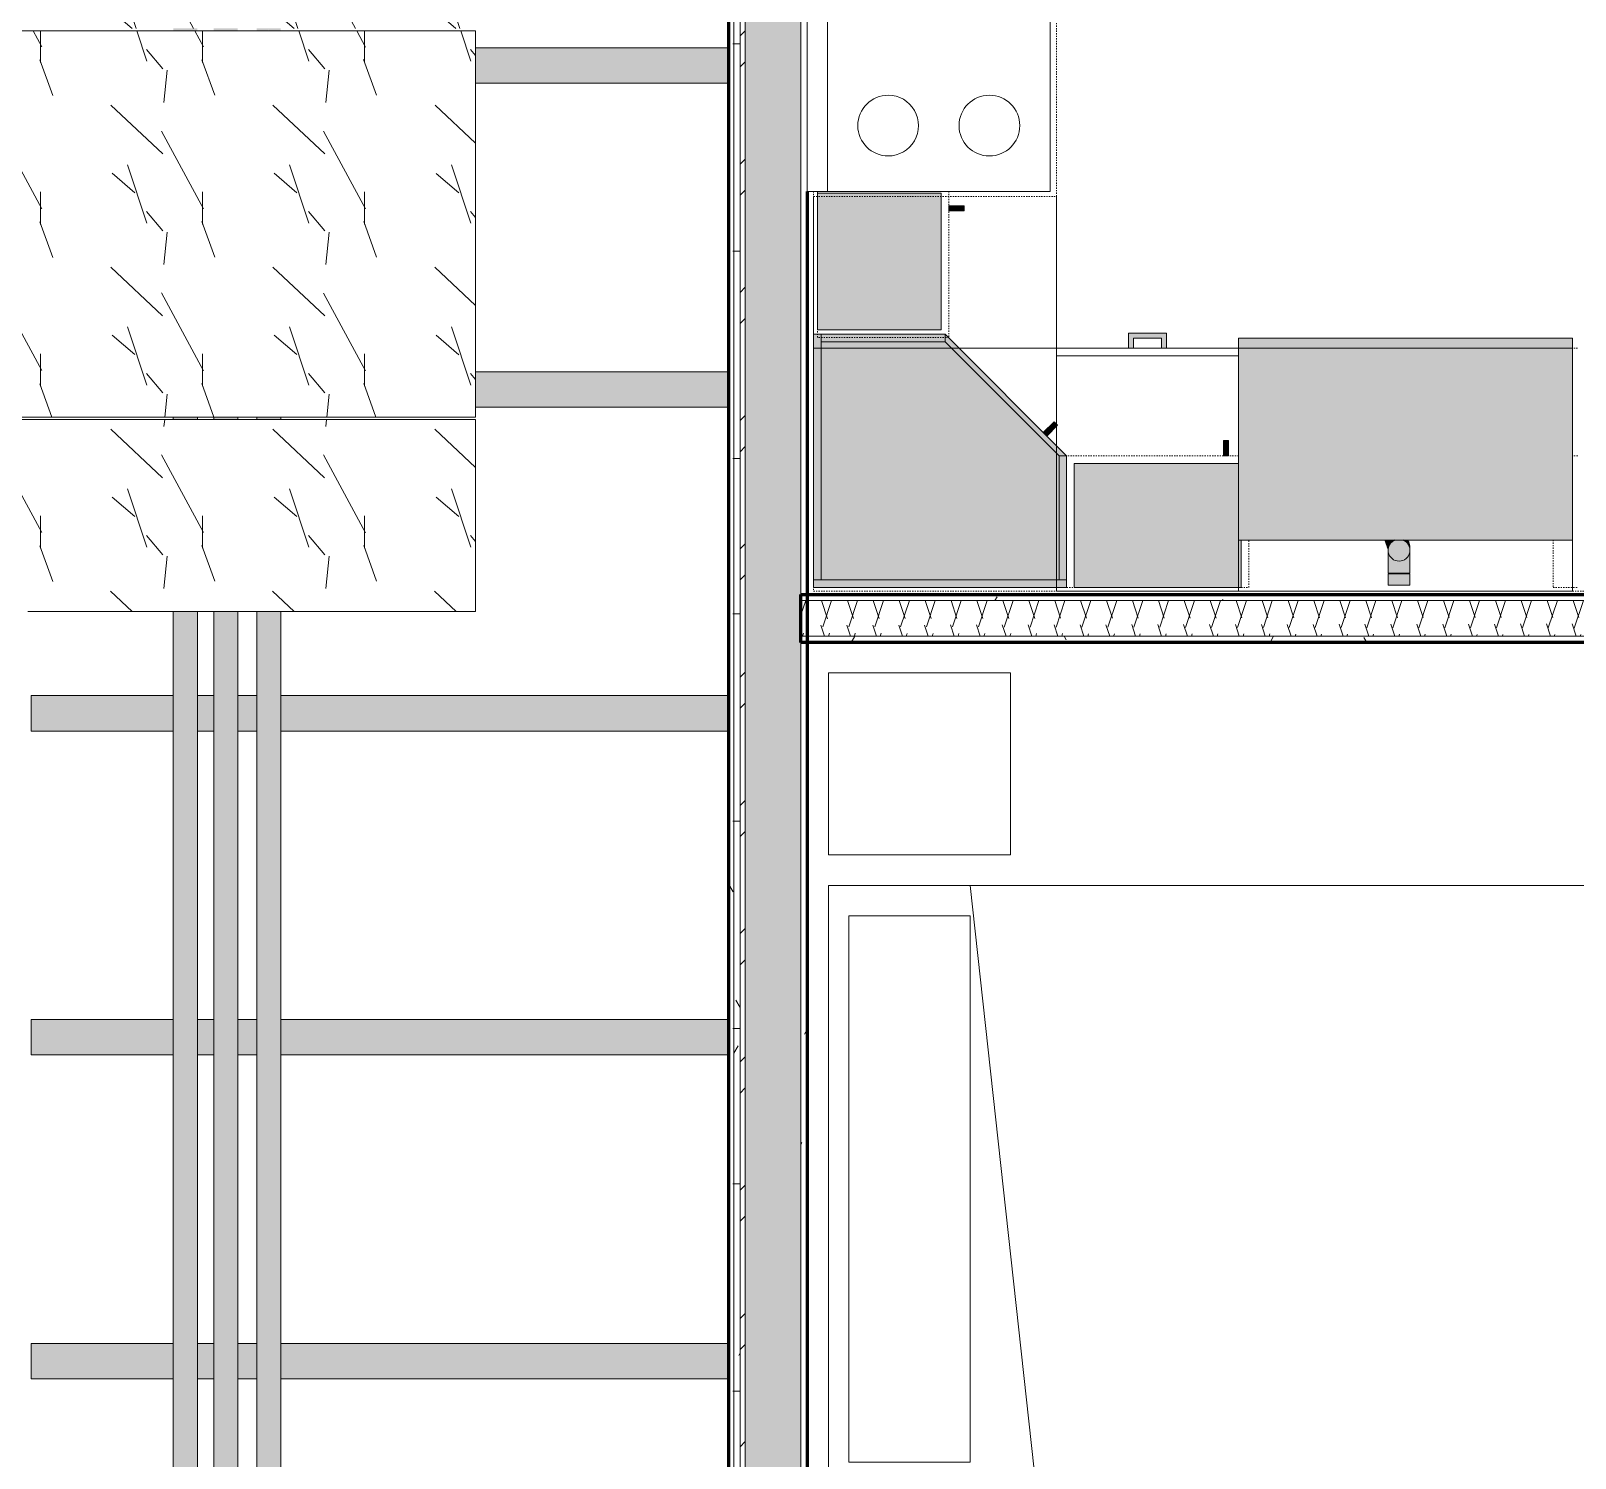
# Model space of a CAD drawing. Header units: inches. Extents: x -4169 to -1846, y 9706 to 12377.
# Drawn here: x -3479.3 to -3326.7, y 10566.2 to 10707.2 of the extents above; entities that cross this region are included whole.
import ezdxf

# ---------------------------------------------------------------- set-up
doc = ezdxf.new("R2010")
doc.units = ezdxf.units.IN
doc.header["$MEASUREMENT"] = 0
doc.linetypes.add('Dash', pattern=[0.25, 0.125, -0.125])
for name, color, linetype, lineweight in [('0-1', 7, 'Continuous', 5), ('0-2', 50, 'Continuous', 18), ('A-CLNG', 13, 'Continuous', 18), ('A-CLNG-PATT-1', 252, 'Continuous', 18), ('A-GENM-1', 11, 'Continuous', 9), ('A-GENM-2', 250, 'Continuous', 9), ('A-WALL', 113, 'Continuous', 18), ('A-WALL-4', 10, 'Continuous', 60), ('A-WALL-5', 50, 'Continuous', 18), ('A-WALL-PATT-1', 250, 'Continuous', 9), ('A-WALL-PATT-2', 253, 'Continuous', 9), ('A-WALL-PATT-4', 111, 'Continuous', 9), ('I-FURN-1', 250, 'Continuous', 9), ('I-FURN-HDLN-1', 250, 'Dash', 9), ('I-WALL-3', 2, 'Continuous', 60), ('P-PIPE', 3, 'Continuous', 9), ('P-PIPE-1', 3, 'Continuous', 5), ('P-SANR-FIXT-2', 250, 'Continuous', 9), ('P-SANR-FIXT-3', 55, 'Continuous', 9), ('Q-CASE', 31, 'Continuous', 9), ('Q-CASE-1', 9, 'Continuous', 9), ('Q-CASE-3', 250, 'Continuous', 9), ('Q-CASE-4', 250, 'Dash', 9), ('Q-CASE-5', 254, 'Continuous', 9), ('Q-CASE-HDLN-1', 250, 'Dash', 9), ('Q-SPCQ-1', 250, 'Continuous', 9), ('S-BEAM', 12, 'Continuous', 9)]:
    doc.layers.add(name, color=color, linetype=linetype, lineweight=lineweight)
pattern_1 = [(0, (0, 0), (20.48, 5.12), [0.845, -14.515, 0.845, -14.515, -81.92]), (0, (0, 0), (20.48, 5.12), [-30.72, 0.845, -29.875, 0.845, -14.515, -35.84]), (0, (0, 0), (20.48, 5.12), [-76.8, 0.845, -9.395, 0.845, -24.755]), (120, (7.68, 2.56), (-14.67405, 15.1762003), [0.845, -14.515, 0.845, -14.515, -81.92]), (120, (7.68, 2.56), (-14.67405, 15.1762003), [-30.72, 0.845, -29.875, 0.845, -14.515, -35.84]), (120, (7.68, 2.56), (-14.67405, 15.1762003), [-76.8, 0.845, -9.395, 0.845, -24.755]), (240, (10.24, 12.8), (-5.80595, -20.2962003), [0.845, -14.515, 0.845, -14.515, -81.92]), (240, (10.24, 12.8), (-5.80595, -20.2962003), [-30.72, 0.845, -29.875, 0.845, -14.515, -35.84]), (240, (10.24, 12.8), (-5.80595, -20.2962003), [-76.8, 0.845, -9.395, 0.845, -24.755])]
pattern_2 = [(161.57, (0.32, 0.32), (-2.560496185, -0.000537386), [0, -18.214, 2.022, 0]), (18.43, (-0.32, 0.32), (-2.560496185, 0.000537386), [0, -18.214, 2.022, 0]), (108.43, (0.32, 0.32), (1.27922091, -6.400876726), [6.07, -14.166]), (71.57, (-0.32, 0.32), (1.27922091, 6.400876726), [6.07, -14.166])]

# ---------------------------------------------------------------- blocks, each defined once
blk = doc.blocks.new('Range - 24_ x 30_-2553768-ENLARGED RCP - 2ND FLOOR PLAN')
at = {"layer": 'Q-SPCQ-1'}
for p, q in [((0, 0), (30, 0)), ((0, -24), (0, 0)), ((30, 0), (30, -24)), ((0, -22), (30, -22)), ((30, -24), (0, -24))]:
    blk.add_line(p, q, dxfattribs=at)
for centre, radius, start, end in [((6.5, -6), 3.5, 360, 180), ((23.5, -6), 3, 0, 180), ((6.5, -6), 3.5, 180, 0), ((23.5, -6), 3, 180, 0), ((6.5, -16), 4.5, 0, 180), ((23.5, -16), 3, 360, 180), ((6.5, -16), 4.5, 180, 0), ((23.5, -16), 3, 180, 0)]:
    blk.add_arc(centre, radius, start, end, dxfattribs=at)
blk = doc.blocks.new('OD_CW_Countertop - OD_CW_Countertop-2587413-ENLARGED RCP - 2ND FLOOR PLAN')
at = {"layer": 'Q-CASE-HDLN-1'}
for p, q in [((0.74, 24), (0.74, 22)), ((118.84, 24), (0.74, 24)), ((118.84, 0), (118.84, 24)), ((0.74, 0), (7.86, 0)), ((8.36, 0), (11.11, 0)), ((11.61, 0), (19.34, 0)), ((43.34, 0), (43.84, 0)), ((76.84, 0), (83.96, 0)), ((84.46, 0), (87.21, 0)), ((87.71, 0), (118.84, 0))]:
    blk.add_line(p, q, dxfattribs=at)
blk = doc.blocks.new('OD_CW_Countertop - OD_CW_Countertop-V29-ENLARGED RCP - 2ND FLOOR PLAN')
at = {"layer": 'Q-CASE-HDLN-1'}
for p, q in [((16.24, 24), (0.74, 24)), ((0.74, 24), (0.74, 0)), ((131.08, 24), (46.24, 24)), ((0.74, 0), (56.86, 0)), ((57.36, 0), (60.11, 0)), ((60.61, 0), (79.36, 0)), ((79.86, 0), (82.61, 0)), ((83.11, 0), (100.36, 0)), ((100.86, 0), (103.61, 0)), ((104.11, 0), (119.86, 0)), ((120.36, 0), (123.11, 0)), ((123.61, 0), (131.08, 0))]:
    blk.add_line(p, q, dxfattribs=at)
blk = doc.blocks.new('Bed-Standard - Queen 60_ x 79_-1242961-ENLARGED RCP - 2ND FLOOR PLAN')
at = {"layer": 'I-FURN-1'}
for p, q in [((40.69, 37.7), (-19.31, 37.7)), ((-19.31, 37.7), (-19.31, -41.3)), ((40.69, -41.3), (40.69, 37.7)), ((-16.31, 35.7), (-16.31, 23.7)), ((-16.31, 35.7), (37.69, 35.7)), ((37.69, 35.7), (37.69, 23.7)), ((40.69, 23.7), (-19.31, 17.13)), ((-16.31, 23.7), (37.69, 23.7)), ((-19.31, -41.3), (40.69, -41.3))]:
    blk.add_line(p, q, dxfattribs=at)
at = {"layer": 'I-FURN-HDLN-1'}
for p, q in [((-55.31, 37.7), (-55.31, -77.3)), ((64.69, -77.3), (64.69, 37.7)), ((-55.31, -77.3), (64.69, -77.3))]:
    blk.add_line(p, q, dxfattribs=at)
blk = doc.blocks.new('Table-Night Stand - 18_ x 18_ x 24_-1352623-ENLARGED RCP - 2ND FLOOR PLAN')
at = {"layer": 'I-FURN-1'}
for p, q in [((18.15, 18), (0.15, 18)), ((0.15, 18), (0.15, 0)), ((18.15, 0), (18.15, 18)), ((0.15, 0), (18.15, 0))]:
    blk.add_line(p, q, dxfattribs=at)
blk = doc.blocks.new('Base Cabinet-Single Door - 15_-2378245-ENLARGED RCP - 2ND FLOOR PLAN')
at = {"layer": 'Q-CASE-4'}
for p, q in [((-6.76, -24), (-6.76, 0)), ((-6.76, 0), (8.24, 0)), ((8.24, 0), (8.24, -24)), ((8.24, -24), (-6.76, -24))]:
    blk.add_line(p, q, dxfattribs=at)
blk = doc.blocks.new('Base Cabinet 4 Drawer 254 - Base Cabinet 4 Drawer 254 18_-2556185-ENLARGED RCP - 2ND FLOOR PLAN')
at = {"layer": 'Q-CASE-5'}
blk.add_hatch(color=256, dxfattribs=at).paths.add_polyline_path([(2.61, -25.5), (2.61, -24), (2.11, -24), (2.11, -25), (-0.64, -25), (-0.64, -24), (-1.14, -24), (-1.14, -25.5)], flags=0)
at = {"layer": 'Q-CASE-3'}
for p, q in [((-8.26, -23.25), (-8.26, 0)), ((-8.26, 0), (9.74, 0)), ((9.74, 0), (9.74, -23.25)), ((-8.26, -23.25), (-8.26, -24)), ((9.74, -23.25), (-8.26, -23.25)), ((-8.26, -24), (9.74, -24)), ((-0.64, -24), (-1.14, -24)), ((-1.14, -25.5), (-1.14, -24)), ((-0.64, -25), (-0.64, -24)), ((2.11, -25), (2.11, -24)), ((2.11, -24), (2.61, -24)), ((2.61, -24), (2.61, -25.5)), ((9.74, -24), (9.74, -23.25)), ((2.61, -25.5), (-1.14, -25.5)), ((-0.64, -25), (2.11, -25))]:
    blk.add_line(p, q, dxfattribs=at)
blk = doc.blocks.new('Vanity Cabinet-Double Door - 33_-2164608-ENLARGED RCP - 2ND FLOOR PLAN')
at = {"layer": 'Q-CASE-3'}
for p, q in [((-15.76, -24), (-15.76, 0)), ((-15.76, 0), (17.24, 0)), ((17.24, 0), (17.24, -24)), ((17.24, -24), (-15.76, -24))]:
    blk.add_line(p, q, dxfattribs=at)
blk = doc.blocks.new('308 - 308 x 24_-V30-ENLARGED RCP - 2ND FLOOR PLAN')
at = {"layer": 'Q-CASE'}
blk.add_hatch(color=256, dxfattribs=at).paths.add_polyline_path([(-12, -13.19), (0, -25.19), (0, -24.44), (-11.25, -13.19)], flags=0)
at = {"layer": 'Q-CASE-1'}
for points in [[(7.73, -0.19), (-12, -0.19), (-12, -0.94), (13, -0.94), (13, -0.19), (12.25, -0.19)], [(-11.25, -0.94), (-12, -0.94), (-12, -13.19), (-11.25, -13.19)], [(12.25, -0.94), (-11.25, -0.94), (-11.25, -13.19), (0, -24.44), (12.25, -24.44), (12.25, -13.19)], [(12.25, -0.94), (12.25, -25.19), (13, -25.19), (13, -0.94)], [(7.73, -24.44), (0, -24.44), (0, -25.19), (12.25, -25.19), (12.25, -24.44)]]:
    blk.add_hatch(color=256, dxfattribs=at).paths.add_polyline_path(points, flags=0)
at = {"layer": 'Q-CASE-5'}
blk.add_hatch(color=256, dxfattribs=at).paths.add_polyline_path([(-10.05, -15.14), (-11.11, -16.2), (-10.76, -16.55), (-9.7, -15.49)], flags=0)
at = {"layer": 'Q-CASE'}
for p, q in [((0, -25.19), (-12, -13.19)), ((-12, -13.19), (-11.25, -13.19)), ((-11.25, -13.19), (0, -24.44)), ((0, -24.44), (0, -25.19))]:
    blk.add_line(p, q, dxfattribs=at)
at = {"layer": 'Q-CASE-3'}
for p, q in [((-12, -0.94), (-12, -0.19)), ((-12, -0.19), (13, -0.19)), ((-12, -13.19), (-12, -0.94)), ((-12, -0.94), (-11.25, -0.94)), ((13, -0.94), (-12, -0.94)), ((-11.25, -13.19), (-11.25, -0.94)), ((-11.25, -0.94), (12.25, -0.94)), ((-11.25, -0.94), (-11.25, -13.19)), ((12.25, -0.94), (12.25, -24.44)), ((12.25, -25.19), (12.25, -0.94)), ((12.25, -0.94), (13, -0.94)), ((13, -0.19), (13, -0.94)), ((13, -0.94), (13, -25.19)), ((-11.25, -13.19), (-12, -13.19)), ((0, -24.44), (-11.25, -13.19)), ((-10.05, -15.14), (-11.11, -16.2)), ((-11.11, -16.2), (-10.76, -16.55)), ((-10.76, -16.55), (-9.7, -15.49)), ((12.25, -24.44), (0, -24.44)), ((0, -25.19), (0, -24.44)), ((0, -24.44), (12.25, -24.44)), ((12.25, -25.19), (0, -25.19)), ((12.25, -24.44), (12.25, -25.19)), ((13, -25.19), (12.25, -25.19))]:
    blk.add_line(p, q, dxfattribs=at)
blk = doc.blocks.new('300 Series Wall Hung Cabinet_302 - 30_ X 24_-V22-ENLARGED RCP - 2ND FLOOR PLAN')
at = {"layer": 'Q-CASE-4'}
for p, q in [((-11.43, -0.19), (-15, -0.19)), ((-15, -0.19), (-15, -13.19)), ((15, -0.19), (12.57, -0.19)), ((15, -4.87), (15, -0.19)), ((-15, -13.19), (-11.43, -13.19)), ((12.57, -13.19), (13.07, -13.19))]:
    blk.add_line(p, q, dxfattribs=at)
blk = doc.blocks.new('300 Series Wall Hung Cabinet_301 - 18_ x 24_-2590482-ENLARGED RCP - 2ND FLOOR PLAN')
at = {"layer": 'Q-CASE-1'}
for points in [[(8.25, -12.44), (8.25, -0.19), (-8.25, -0.19), (-8.25, -4.87), (-8, -4.87), (-8, -12.44)], [(-6.51, -14.69), (-6.51, -13.19), (-7, -13.19), (-7, -14.69)]]:
    blk.add_hatch(color=256, dxfattribs=at).paths.add_polyline_path(points, flags=0)
at = {"layer": 'Q-CASE-3'}
for p, q in [((-8.25, -4.87), (-8.25, -0.19)), ((-8.25, -0.19), (8.25, -0.19)), ((8.25, -0.19), (8.25, -12.44)), ((8.25, -12.44), (-8, -12.44)), ((-6.51, -13.19), (-7, -13.19)), ((-7, -13.19), (-7, -14.69)), ((-6.51, -14.69), (-6.51, -13.19)), ((-7, -14.69), (-6.51, -14.69))]:
    blk.add_line(p, q, dxfattribs=at)
at = {"layer": 'Q-CASE-4'}
for p, q in [((9, -0.19), (-9, -0.19)), ((-9, -0.19), (-9, -4.87)), ((9, -13.19), (9, -0.19)), ((-8, -13.19), (9, -13.19))]:
    blk.add_line(p, q, dxfattribs=at)
blk = doc.blocks.new('300 Series Wall Hung Cabinet_301 - 15_ x 24_-V31-ENLARGED RCP - 2ND FLOOR PLAN')
at = {"layer": 'Q-CASE-1'}
for points in [[(-5.01, 14.69), (-5.5, 14.69), (-5.5, 13.19), (-5.01, 13.19)], [(6.75, 5.08), (6.75, 12.44), (-6.75, 12.44), (-6.75, 0.19), (6.75, 0.19), (6.75, 0.56)]]:
    blk.add_hatch(color=256, dxfattribs=at).paths.add_polyline_path(points, flags=0)
at = {"layer": 'Q-CASE-3'}
for p, q in [((-5.01, 14.69), (-5.5, 14.69)), ((-5.5, 14.69), (-5.5, 13.19)), ((-5.01, 13.19), (-5.01, 14.69)), ((-6.75, 0.19), (-6.75, 12.44)), ((-6.75, 12.44), (6.75, 12.44)), ((-5.5, 13.19), (-5.01, 13.19)), ((6.75, 12.44), (6.75, 0.19)), ((6.75, 0.19), (-6.75, 0.19))]:
    blk.add_line(p, q, dxfattribs=at)
at = {"layer": 'Q-CASE-4'}
for p, q in [((-6.94, 13.19), (7.5, 13.19)), ((7.5, 13.19), (7.5, 0.19)), ((7.5, 0.19), (-6.94, 0.19))]:
    blk.add_line(p, q, dxfattribs=at)
blk = doc.blocks.new('kitchen_faucet_14143 - kitchen_faucet_14143-V49-ENLARGED RCP - 2ND FLOOR PLAN')
at = {"layer": 'A-GENM-1'}
for points in [[(1.08, 0), (1.05, 0.28), (0.94, 0.54), (0.77, 0.77), (0.52, 0.95), (0.21, 1.06), (-0.11, 1.07), (-0.28, 1.05), (-0.58, 0.91), (-0.81, 0.71), (-0.98, 0.44), (-1.01, 0.3), (-0.98, -0.44), (-0.88, -0.61), (-0.74, -0.79), (-0.54, -0.94), (-0.26, -1.05), (0, -1.08), (0.28, -1.05), (0.62, -0.87), (0.77, -0.77), (0.94, -0.54), (1.05, -0.28), (1.07, -0.13)], [(-0.41, 1.03), (-0.44, 1.03), (-0.95, 0.59), (-0.93, 0.62), (-0.88, 0.66), (-0.41, 1.03)], [(-0.36, 1.03), (-0.37, 1.03), (-0.36, 1.03)], [(-0.33, 1.03), (-0.36, 1.03), (-0.34, 1.03)], [(2.26, -1.08), (2.26, 1.08), (0.21, 1.06), (0.32, 1.03), (0.6, 0.89), (0.83, 0.68), (0.94, 0.54), (1.06, 0.18), (1.08, 0), (1.05, -0.28), (0.87, -0.63), (0.7, -0.82), (0.49, -0.96), (0.21, -1.06), (0.21, -1.08), (2.09, -1.08)], [(2.34, 1.02), (2.26, 1.01), (2.26, -1.02), (2.34, -1.02), (2.34, 0.99)], [(3.44, 1.08), (2.34, 1.08), (2.34, -1.08), (3.44, -1.08), (3.44, 1.05)], [(-0.52, -1.03), (-0.72, -0.9), (-0.84, -0.79), (-1.01, -0.64), (-1, -0.77), (-0.65, -1.03), (-0.52, -1.03)], [(-0.21, -1.05), (-0.6, -1.03), (-0.94, -1.02), (-1.01, -0.96), (-0.98, -1.21), (-0.39, -1.21), (-0.24, -1.08)], [(-0.53, -1.21), (-1.01, -1.22), (-0.98, -1.33), (-0.67, -1.33), (-0.54, -1.22)], [(-0.79, -0.96), (-0.83, -0.91), (-1, -0.81), (-0.92, -0.88), (-0.8, -0.96)], [(-0.75, -0.98), (-0.86, -0.92), (-0.9, -0.92), (-0.97, -0.99), (-0.9, -1.02), (-0.79, -1.02), (-0.76, -0.98)], [(-0.8, -0.75), (-0.95, -0.62), (-0.92, -0.66), (-0.81, -0.75)], [(-0.89, -0.9), (-0.91, -0.89), (-0.9, -0.92)], [(-0.63, -0.96), (-0.68, -0.9), (-0.82, -0.82), (-0.7, -0.91), (-0.63, -0.96)], [(-0.57, -0.96), (-0.6, -0.93), (-0.77, -0.79), (-0.61, -0.94), (-0.58, -0.96)], [(-0.55, -0.96), (-0.61, -0.9), (-0.74, -0.8), (-0.56, -0.96), (-0.55, -0.96)]]:
    blk.add_hatch(color=256, dxfattribs=at).paths.add_polyline_path(points, flags=0)
h = blk.add_hatch(color=256, dxfattribs=at)
h.paths.add_polyline_path([(-0.8, 0.82), (-0.7, 0.88), (-0.79, 0.82)], flags=0)
h.paths.add_polyline_path([(-0.52, 1.03), (-0.7, 1.01), (-1.01, 0.76), (-0.99, 0.64), (-0.52, 1.03)], flags=0)
h = blk.add_hatch(color=256, dxfattribs=at)
h.paths.add_polyline_path([(-0.74, 0.82), (-0.67, 0.87), (-0.74, 0.83)], flags=0)
h.paths.add_polyline_path([(-0.46, 1.03), (-0.54, 1.01), (-1.01, 0.59), (-0.96, 0.61), (-0.92, 0.66), (-0.47, 1.02)], flags=0)
h = blk.add_hatch(color=256, dxfattribs=at)
h.paths.add_polyline_path([(-0.9, 0.85), (-0.95, 0.83), (-0.92, 0.84)], flags=0)
h.paths.add_polyline_path([(-0.93, 0.85), (-1.01, 0.83), (-0.98, 0.8), (-0.93, 0.85)], flags=0)
h = blk.add_hatch(color=256, dxfattribs=at)
h.paths.add_polyline_path([(-0.9, 0.59), (-1.01, 0.57), (-0.98, 0.43), (-0.91, 0.57)], flags=0)
h.paths.add_polyline_path([(-0.9, -0.59), (-0.98, -0.44), (-1.01, -0.44), (-0.99, -0.59), (-0.93, -0.59)], flags=0)
h = blk.add_hatch(color=256, dxfattribs=at)
h.paths.add_polyline_path([(-0.44, 1.03), (-0.46, 1.03), (-0.44, 1.03)], flags=0)
h.paths.add_polyline_path([(-0.72, 0.82), (-0.96, 0.59), (-0.94, 0.62), (-0.89, 0.67), (-0.74, 0.8)], flags=0)
h = blk.add_hatch(color=256, dxfattribs=at)
h.paths.add_polyline_path([(-0.37, 1.03), (-0.42, 1.02), (-0.38, 1.03)], flags=0)
h.paths.add_polyline_path([(-0.78, 0.74), (-0.93, 0.59), (-0.89, 0.61), (-0.87, 0.65), (-0.81, 0.71)], flags=0)
h = blk.add_hatch(color=256, dxfattribs=at)
h.paths.add_polyline_path([(-0.46, -1.03), (-0.66, -0.91), (-0.47, -1.03)], flags=0)
h.paths.add_polyline_path([(-0.75, -0.84), (-1, -0.59), (-1, -0.62), (-0.97, -0.66), (-0.76, -0.83)], flags=0)
h = blk.add_hatch(color=256, dxfattribs=at)
h.paths.add_polyline_path([(-0.41, -1.03), (-0.52, -0.95), (-0.49, -0.99), (-0.42, -1.03)], flags=0)
h.paths.add_polyline_path([(-0.76, -0.78), (-0.94, -0.62), (-0.9, -0.66), (-0.77, -0.76)], flags=0)
h = blk.add_hatch(color=256, dxfattribs=at)
h.paths.add_polyline_path([(-0.37, -1.03), (-0.43, -1.01), (-0.37, -1.03)], flags=0)
h.paths.add_polyline_path([(-0.78, -0.74), (-0.93, -0.6), (-0.88, -0.66), (-0.79, -0.74)], flags=0)
at = {"layer": 'A-GENM-2'}
for p, q in [((-1.01, 0.82), (-0.91, 0.84)), ((-1.01, 0.59), (-0.9, 0.59)), ((-0.97, 0.59), (-0.93, 0.64)), ((-0.96, 0.59), (-0.92, 0.63)), ((-0.51, 0.96), (-0.43, 0.98)), ((-0.41, 1.03), (-0.22, 1.08)), ((-0.39, 1.08), (-0.27, 1.05)), ((-0.36, 1.03), (-0.17, 1.08)), ((-0.35, 1.03), (-0.15, 1.08)), ((-0.34, 1.03), (-0.14, 1.08)), ((-0.22, 1.08), (-0.15, 1.06)), ((-0.2, 1.06), (-0.1, 1.08)), ((-0.17, 1.08), (-0.12, 1.07)), ((-0.15, 1.08), (-0.11, 1.07)), ((-0.14, 1.08), (-0.11, 1.07)), ((-0.11, 1.07), (-0.06, 1.08)), ((-0.1, 1.08), (-0.07, 1.07)), ((-0.09, 1.07), (-0.04, 1.08)), ((0, 1.08), (2.26, 1.08)), ((2.26, -1.08), (2.26, 1.08)), ((2.26, 1.02), (2.34, 1.02)), ((2.34, 1.08), (3.44, 1.08)), ((2.34, 1.08), (2.34, -1.08)), ((3.44, -1.08), (3.44, 1.08)), ((-0.9, -0.59), (-1.01, -0.59)), ((-0.69, -1.26), (-1.01, -1.16)), ((-0.93, -1.38), (-1.01, -1.35)), ((-0.99, -0.98), (-0.93, -0.87)), ((-0.78, -1.02), (-0.75, -0.98)), ((-0.69, -1.06), (-0.59, -1.03)), ((-0.63, -0.88), (-0.64, -0.87)), ((-0.63, -0.88), (-0.64, -0.87)), ((-0.63, -0.88), (-0.64, -0.87)), ((-0.63, -0.88), (-0.64, -0.87)), ((-0.63, -0.88), (-0.64, -0.87)), ((-0.63, -0.88), (-0.64, -0.87)), ((-0.22, -1.08), (-0.39, -1.03)), ((-0.26, -1.05), (-0.39, -1.08)), ((-0.17, -1.08), (-0.34, -1.03)), ((-0.15, -1.08), (-0.26, -1.05)), ((-0.14, -1.08), (-0.24, -1.05)), ((-0.15, -1.06), (-0.22, -1.08)), ((-0.1, -1.08), (-0.17, -1.06)), ((-0.11, -1.07), (-0.17, -1.08)), ((-0.11, -1.07), (-0.15, -1.08)), ((-0.11, -1.07), (-0.14, -1.08)), ((-0.08, -1.08), (-0.11, -1.07)), ((-0.08, -1.08), (-0.11, -1.07)), ((-0.08, -1.08), (-0.11, -1.07)), ((-0.08, -1.08), (-0.11, -1.07)), ((-0.08, -1.08), (-0.11, -1.07)), ((-0.08, -1.08), (-0.11, -1.07)), ((-0.06, -1.07), (-0.1, -1.08)), ((-0.06, -1.08), (-0.1, -1.07)), ((-0.04, -1.08), (-0.07, -1.07)), ((2.26, -1.08), (0, -1.08)), ((2.34, -1.02), (2.26, -1.02)), ((3.44, -1.08), (2.34, -1.08))]:
    blk.add_line(p, q, dxfattribs=at)
at = {"layer": 'A-GENM-2', "flags": 128}
for points in [[(-1.01, 0.78), (-0.84, 0.96), (-0.39, 1.08)], [(-1.01, 0.61), (-0.67, 0.96), (-0.49, 1.01)], [(-0.94, 0.59), (-0.57, 0.96), (-0.42, 1)], [(-0.89, 0.67), (-0.61, 0.96), (-0.48, 1)], [(-0.89, 0.66), (-0.59, 0.96), (-0.45, 1)], [(-0.69, 0.86), (-0.6, 0.96), (-0.52, 0.98)], [(-0.58, 0.91), (-0.53, 0.96), (-0.42, 0.99)], [(-0.39, -1.08), (-0.89, -0.92), (-1.01, -0.79)], [(-1.01, -0.97), (-0.97, -1), (-0.69, -1.06)], [(-0.52, -0.99), (-0.73, -0.92), (-0.99, -0.61)], [(-0.48, -1.21), (-0.52, -1.25), (-0.93, -1.38)], [(-0.43, -0.98), (-0.63, -0.92), (-0.91, -0.61)], [(-0.51, -0.98), (-0.67, -0.92), (-0.88, -0.68)], [(-0.45, -0.99), (-0.65, -0.92), (-0.86, -0.68)], [(-0.61, -0.94), (-0.66, -0.92), (-0.69, -0.89)], [(-0.16, -1.06), (-0.24, -1.14), (-0.69, -1.26)], [(-0.54, -0.94), (-0.59, -0.92), (-0.64, -0.87)], [(-0.54, -0.94), (-0.58, -0.92), (-0.62, -0.88)]]:
    blk.add_lwpolyline(points, dxfattribs=at)
at = {"layer": 'A-GENM-2'}
for start, end in [(0, 159.9003), (200.0997, 360)]:
    blk.add_arc((0, 0), 1.08, start, end, dxfattribs=at)
blk = doc.blocks.new('Stainless Steel Farmhous Kitchen Sink - Stainless Steel Farmhous Kitchen Sink-2443921-ENLARGED RCP - 2ND FLOOR PLAN')
at = {"layer": 'P-SANR-FIXT-3'}
blk.add_hatch(color=256, dxfattribs=at).paths.add_polyline_path([(-10.94, -22.2), (0, -22.2), (0, -2.25), (-33, -2.25), (-33, -22.2), (-27.82, -22.2)], flags=0)
at = {"layer": 'P-SANR-FIXT-2'}
for p, q in [((-33, -22.2), (-33, -2.25)), ((-33, -2.25), (0, -2.25)), ((0, -2.25), (0, -22.2)), ((0, -22.2), (-33, -22.2))]:
    blk.add_line(p, q, dxfattribs=at)
blk = doc.blocks.new('CTR - 1st Phase - Unit Layouts_rvt-1-ENLARGED RCP - 2ND FLOOR PLAN')
at = {"layer": 'A-WALL-PATT-1'}
h = blk.add_hatch(dxfattribs=at)
h.set_pattern_fill('FP_1', color=256, style=0, pattern_type=2)
h.set_pattern_definition(pattern_1)
h.paths.add_polyline_path([(-3402.55, 10650.92), (-3248.07, 10650.92), (-3248.07, 10651.54), (-3402.55, 10651.54)], flags=0)
h = blk.add_hatch(dxfattribs=at)
h.set_pattern_fill('FP_1', color=256, style=0, pattern_type=2)
h.set_pattern_definition(pattern_1)
h.paths.add_polyline_path([(-3261.59, 10646.79), (-3248.07, 10646.79), (-3248.07, 10647.42), (-3272.72, 10647.42), (-3272.72, 10646.79), (-3272.1, 10646.79)], flags=0)
h.paths.add_polyline_path([(-3329.12, 10646.79), (-3276.22, 10646.79), (-3276.22, 10647.42), (-3402.55, 10647.41), (-3402.55, 10646.79), (-3335.04, 10646.79)], flags=0)
at = {"layer": 'A-WALL-PATT-2'}
h = blk.add_hatch(dxfattribs=at)
h.set_pattern_fill('FP_2', color=256, style=0, pattern_type=2)
h.set_pattern_definition(pattern_2)
h.paths.add_polyline_path([(-3298.24, 10647.42), (-3247.45, 10647.43), (-3247.45, 10650.92), (-3403.17, 10650.92), (-3403.17, 10647.42), (-3302.42, 10647.42)], flags=0)
at = {"layer": 'A-WALL-4'}
for p, q in [((-3403.17, 10646.79), (-3403.17, 10651.54)), ((-3403.17, 10651.54), (-3248.07, 10651.54)), ((-3276.85, 10646.79), (-3403.17, 10646.79))]:
    blk.add_line(p, q, dxfattribs=at)
at = {"layer": 'A-WALL-5'}
for p, q in [((-3403.17, 10650.92), (-3248.07, 10650.92)), ((-3403.17, 10647.42), (-3276.22, 10647.42))]:
    blk.add_line(p, q, dxfattribs=at)
at = {"layer": '0-2'}
for name, p, rotation in [('OD_CW_Countertop - OD_CW_Countertop-V29-ENLARGED RCP - 2ND FLOOR PLAN', (-3377.92, 10675.12), 90.00000000000529), ('Range - 24_ x 30_-2553768-ENLARGED RCP - 2ND FLOOR PLAN', (-3378.55, 10721.35), 269.9999999999895), ('Base Cabinet-Single Door - 15_-2378245-ENLARGED RCP - 2ND FLOOR PLAN', (-3401.92, 10682.62), 89.9999999999155), ('300 Series Wall Hung Cabinet_301 - 15_ x 24_-V31-ENLARGED RCP - 2ND FLOOR PLAN', (-3401.74, 10684.42), 269.9999999999606), ('308 - 308 x 24_-V30-ENLARGED RCP - 2ND FLOOR PLAN', (-3388.92, 10652.04), 180), ('Base Cabinet 4 Drawer 254 - Base Cabinet 4 Drawer 254 18_-2556185-ENLARGED RCP - 2ND FLOOR PLAN', (-3368.19, 10651.85), 180), ('Stainless Steel Farmhous Kitchen Sink - Stainless Steel Farmhous Kitchen Sink-2443921-ENLARGED RCP - 2ND FLOOR PLAN', (-3359.92, 10654.66), 180), ('OD_CW_Countertop - OD_CW_Countertop-2587413-ENLARGED RCP - 2ND FLOOR PLAN', (-3283.09, 10675.85), 180), ('Vanity Cabinet-Double Door - 33_-2164608-ENLARGED RCP - 2ND FLOOR PLAN', (-3342.69, 10651.85), 180), ('300 Series Wall Hung Cabinet_301 - 18_ x 24_-2590482-ENLARGED RCP - 2ND FLOOR PLAN', (-3367.92, 10652.04), 180), ('300 Series Wall Hung Cabinet_302 - 30_ X 24_-V22-ENLARGED RCP - 2ND FLOOR PLAN', (-3313.85, 10652.04), 180), ('kitchen_faucet_14143 - kitchen_faucet_14143-V49-ENLARGED RCP - 2ND FLOOR PLAN', (-3344.07, 10655.9), 269.9999999999176), ('Bed-Standard - Queen 60_ x 79_-1242961-ENLARGED RCP - 2ND FLOOR PLAN', (-3362.74, 10582.1), 89.99999999998352), ('Table-Night Stand - 18_ x 18_ x 24_-1352623-ENLARGED RCP - 2ND FLOOR PLAN', (-3382.45, 10625.64), 89.99999999997907)]:
    blk.add_blockref(name, p, dxfattribs=dict(at, rotation=rotation))
blk = doc.blocks.new('Dimension Lumber - LVL - 3_5X5_5-V155-ENLARGED RCP - 2ND FLOOR PLAN')
at = {"layer": 'S-BEAM'}
blk.add_hatch(color=256, dxfattribs=at).paths.add_polyline_path([(43.63, -1.75), (43.63, 1.75), (18.6, 1.75), (18.6, -1.75), (23.51, -1.75)], flags=0)
for p, q in [((18.6, 1.75), (43.63, 1.75)), ((18.6, -1.75), (43.63, -1.75))]:
    blk.add_line(p, q, dxfattribs=at)
blk = doc.blocks.new('Dimension Lumber - LVL - 3_5X5_5-V150-ENLARGED RCP - 2ND FLOOR PLAN')
at = {"layer": 'S-BEAM'}
h = blk.add_hatch(color=256, dxfattribs=at)
h.paths.add_polyline_path([(-19.36, -1.75), (-17.74, -1.75), (-17.74, 1.75), (-19.36, 1.75)], flags=0)
h.paths.add_polyline_path([(-21.74, -1.75), (-21.74, 1.75), (-35.77, 1.75), (-35.77, -1.75), (-23.01, -1.75)], flags=0)
h.paths.add_polyline_path([(33.15, -1.75), (33.15, 1.75), (-11.12, 1.75), (-11.12, -1.75), (13.03, -1.75)], flags=0)
h.paths.add_polyline_path([(-13.5, -1.75), (-13.5, 1.75), (-15.36, 1.75), (-15.36, -1.75)], flags=0)
for p, q in [((-35.77, 1.75), (-35.77, -1.75)), ((-35.77, 1.75), (-21.74, 1.75)), ((-19.36, 1.75), (-17.74, 1.75)), ((-15.36, 1.75), (-13.5, 1.75)), ((-11.12, 1.75), (33.15, 1.75)), ((-35.77, -1.75), (-21.74, -1.75)), ((-19.36, -1.75), (-17.74, -1.75)), ((-15.36, -1.75), (-13.5, -1.75)), ((-11.12, -1.75), (33.15, -1.75))]:
    blk.add_line(p, q, dxfattribs=at)
blk = doc.blocks.new('Dimension Lumber - LVL - 3_5X5_5-V156-ENLARGED RCP - 2ND FLOOR PLAN')
at = {"layer": 'S-BEAM'}
h = blk.add_hatch(color=256, dxfattribs=at)
h.paths.add_polyline_path([(-15.36, -1.75), (-13.5, -1.75), (-13.5, 1.75), (-15.36, 1.75)], flags=0)
h.paths.add_polyline_path([(-21.74, -1.75), (-21.74, 1.75), (-35.77, 1.75), (-35.77, -1.75)], flags=0)
h.paths.add_polyline_path([(33.15, -1.75), (33.15, 1.75), (-11.12, 1.75), (-11.12, -1.75), (13.03, -1.75)], flags=0)
h.paths.add_polyline_path([(-19.36, -1.75), (-17.74, -1.75), (-17.74, 1.75), (-19.36, 1.75)], flags=0)
for p, q in [((-35.77, 1.75), (-35.77, -1.75)), ((-35.77, 1.75), (-21.74, 1.75)), ((-19.37, 1.75), (-17.74, 1.75)), ((-15.37, 1.75), (-13.5, 1.75)), ((-11.13, 1.75), (33.15, 1.75)), ((-35.77, -1.75), (-21.74, -1.75)), ((-19.37, -1.75), (-17.74, -1.75)), ((-15.37, -1.75), (-13.5, -1.75)), ((-11.13, -1.75), (33.15, -1.75))]:
    blk.add_line(p, q, dxfattribs=at)

msp = doc.modelspace()

# ---------------------------------------------------------------- hatches: boundary and pattern name
at = {"layer": 'A-CLNG-PATT-1'}
h = msp.add_hatch(dxfattribs=at)
h.set_pattern_fill('FP_55', color=256, style=0, pattern_type=2)
h.set_pattern_definition([(108.435, (4.16, 0), (-16.000521, 32.0003383), [6.072, -44.525]), (139.399, (2.24, 5.76), (-96.00016541, 79.9998798), [2.95, -144.562]), (136.848, (16, 7.68), (-240.00202852, 223.9982064), [7.018, -343.889]), (109.983, (10.88, 12.48), (-47.99971113, 127.99986808), [3.746, -183.53]), (90, (9.6, 0), (-16, 16), [3.2, -12.8]), (118.443, (9.6, 3.2), (112.0002199, -207.99937941), [8.734, -427.981]), (84.289, (5.44, 10.88), (-16.00092206, -143.99947947), [3.216, -157.582]), (129.806, (5.76, 14.08), (64.00060153, -80.0001644), [2.499, -122.465])])
h.paths.add_polyline_path([(-3435.32, 10649.86), (-3435.32, 10668.81), (-3497.3, 10668.81), (-3497.3, 10666.89), (-3497.55, 10666.89), (-3497.55, 10650.56), (-3479.55, 10650.56), (-3479.55, 10649.86), (-3447.3, 10649.86)], flags=0)
h.paths.add_polyline_path([(-3473.09, 10669.06), (-3435.32, 10669.06), (-3435.32, 10707.21), (-3497.55, 10707.21), (-3497.55, 10706.89), (-3497.3, 10706.89), (-3497.3, 10704.89), (-3497.55, 10704.89), (-3497.55, 10669.06), (-3479.92, 10669.06)], flags=0)
h.paths.add_polyline_path([(-3464.18, 10707.46), (-3435.32, 10707.46), (-3435.32, 10726.41), (-3478.3, 10726.41), (-3478.3, 10707.46)], flags=0)
at = {"layer": 'A-WALL-PATT-4'}
h = msp.add_hatch(dxfattribs=at)
h.set_pattern_fill('FP_1', color=256, style=0, pattern_type=2)
h.set_pattern_definition(pattern_1)
h.paths.add_polyline_path([(-3409.8, 10450.41), (-3409.8, 10843.41), (-3410.3, 10843.41), (-3410.3, 10450.41), (-3409.92, 10450.41)], flags=0)
h = msp.add_hatch(dxfattribs=at)
h.set_pattern_fill('FP_1', color=256, style=0, pattern_type=2)
h.set_pattern_definition(pattern_1)
h.paths.add_polyline_path([(-3409.17, 10450.91), (-3409.17, 10843.41), (-3409.8, 10843.41), (-3409.8, 10450.91)], flags=0)
h = msp.add_hatch(dxfattribs=at)
h.set_pattern_fill('FP_38', color=256, style=0, pattern_type=2)
h.set_pattern_definition([(45, (0, 0), (-6.335677, 6.335677), []), (45, (0, 9.6), (-6.335677, 6.335677), [])])
h.paths.add_polyline_path([(-3409.17, 10451.54), (-3408.67, 10451.54), (-3408.67, 10843.41), (-3409.17, 10843.41), (-3409.17, 10451.98)], flags=0)
h = msp.add_hatch(dxfattribs=at)
h.set_pattern_fill('FP_2', color=256, style=0, pattern_type=2)
h.set_pattern_definition(pattern_2)
h.paths.add_polyline_path([(-3408.67, 10452.04), (-3403.17, 10452.04), (-3403.17, 10843.41), (-3408.67, 10843.41), (-3408.67, 10470.32)], flags=0)
h = msp.add_hatch(dxfattribs=at)
h.set_pattern_fill('FP_1', color=256, style=0, pattern_type=2)
h.set_pattern_definition(pattern_1)
h.paths.add_polyline_path([(-3402.55, 10457.54), (-3402.55, 10647.42), (-3403.17, 10647.42), (-3403.17, 10457.54)], flags=0)
h.paths.add_polyline_path([(-3402.86, 10650.92), (-3402.55, 10650.92), (-3402.55, 10843.41), (-3403.17, 10843.41), (-3403.17, 10650.92)], flags=0)
at = {"layer": 'P-PIPE-1'}
h = msp.add_hatch(color=256, dxfattribs=at)
h.paths.add_polyline_path([(-3465.19, 10411.12), (-3464, 10411.12), (-3464, 10649.86), (-3465.19, 10649.86), (-3465.19, 10414.04)], flags=0)
h.paths.add_polyline_path([(-3464, 10668.81), (-3464, 10669.06), (-3465.19, 10669.06), (-3465.19, 10668.81), (-3464.06, 10668.81)], flags=0)
h.paths.add_polyline_path([(-3464.84, 10707.21), (-3464, 10707.21), (-3464, 10707.46), (-3465.19, 10707.46), (-3465.19, 10707.21), (-3464.88, 10707.21)], flags=0)
h.paths.add_polyline_path([(-3464.89, 10726.41), (-3464, 10726.41), (-3464, 10949.97), (-3465.19, 10949.97), (-3465.19, 10726.41), (-3465.03, 10726.41)], flags=0)
h.paths.add_polyline_path([(-3465.03, 10968.92), (-3464, 10968.92), (-3464, 10969.17), (-3465.19, 10969.17), (-3465.16, 10968.92), (-3465.08, 10968.92)], flags=0)
h.paths.add_polyline_path([(-3464.31, 11007.32), (-3464, 11007.32), (-3464, 11007.57), (-3465.19, 11007.57), (-3465.17, 11007.32), (-3464.44, 11007.32)], flags=0)
h.paths.add_polyline_path([(-3464.84, 11026.52), (-3464, 11026.52), (-3464, 11687.66), (-3465.19, 11687.66), (-3465.17, 11026.52), (-3464.93, 11026.52)], flags=0)
h.paths.add_polyline_path([(-3465.03, 11706.61), (-3464, 11706.61), (-3464, 11706.86), (-3465.19, 11706.86), (-3465.19, 11706.61), (-3465.15, 11706.61)], flags=0)
h = msp.add_hatch(color=256, dxfattribs=at)
h.paths.add_polyline_path([(-3462.81, 10411.12), (-3462.81, 10411.12), (-3462.82, 10649.86), (-3464, 10649.86), (-3464, 10411.12), (-3462.85, 10411.12)], flags=0)
h.paths.add_polyline_path([(-3463.76, 10668.81), (-3462.81, 10668.81), (-3462.82, 10669.06), (-3464, 10669.06), (-3464, 10668.81)], flags=0)
h.paths.add_polyline_path([(-3463.77, 10707.21), (-3462.81, 10707.21), (-3462.82, 10707.46), (-3464, 10707.46), (-3464, 10707.21)], flags=0)
h.paths.add_polyline_path([(-3462.81, 10726.41), (-3462.83, 10949.97), (-3464, 10949.97), (-3464, 10726.41), (-3462.82, 10726.41)], flags=0)
h.paths.add_polyline_path([(-3462.85, 10968.92), (-3462.81, 10968.92), (-3462.83, 10969.17), (-3464, 10969.17), (-3464, 10968.92), (-3462.9, 10968.92)], flags=0)
h.paths.add_polyline_path([(-3462.85, 11007.32), (-3462.81, 11007.32), (-3462.83, 11007.57), (-3464, 11007.57), (-3464, 11007.32), (-3462.91, 11007.32)], flags=0)
h.paths.add_polyline_path([(-3462.83, 11026.52), (-3462.81, 11026.52), (-3462.81, 11687.66), (-3464, 11687.66), (-3464, 11026.52), (-3462.85, 11026.52)], flags=0)
h.paths.add_polyline_path([(-3462.85, 11706.61), (-3462.81, 11706.61), (-3462.81, 11706.86), (-3464, 11706.86), (-3464, 11706.61), (-3462.85, 11706.61)], flags=0)
h = msp.add_hatch(color=256, dxfattribs=at)
h.paths.add_polyline_path([(-3461.19, 10411.12), (-3460, 10411.12), (-3460, 10649.86), (-3461.19, 10649.86), (-3461.19, 10414.04)], flags=0)
h.paths.add_polyline_path([(-3461.19, 10668.81), (-3460, 10668.81), (-3460, 10669.06), (-3461.19, 10669.06)], flags=0)
h.paths.add_polyline_path([(-3460, 10707.21), (-3460, 10707.46), (-3461.19, 10707.46), (-3461.19, 10707.21), (-3460.07, 10707.21)], flags=0)
h.paths.add_polyline_path([(-3461.19, 10726.41), (-3460, 10726.41), (-3460, 10949.97), (-3461.19, 10949.97), (-3461.19, 10731.73)], flags=0)
h.paths.add_polyline_path([(-3461.19, 10968.92), (-3460, 10968.92), (-3460, 10969.17), (-3461.19, 10969.17)], flags=0)
h.paths.add_polyline_path([(-3460.84, 11007.32), (-3460, 11007.32), (-3460, 11007.57), (-3461.19, 11007.57), (-3461.17, 11007.32), (-3460.93, 11007.32)], flags=0)
h.paths.add_polyline_path([(-3461.19, 11026.52), (-3460, 11026.52), (-3460, 11687.66), (-3461.19, 11687.66), (-3461.19, 11033.36)], flags=0)
h = msp.add_hatch(color=256, dxfattribs=at)
h.paths.add_polyline_path([(-3458.81, 10411.12), (-3458.82, 10649.86), (-3460, 10649.86), (-3460, 10411.12), (-3458.81, 10411.12)], flags=0)
h.paths.add_polyline_path([(-3459.69, 10668.81), (-3458.81, 10668.81), (-3458.82, 10669.06), (-3460, 10669.06), (-3460, 10668.81), (-3459.76, 10668.81)], flags=0)
h.paths.add_polyline_path([(-3459.22, 10707.21), (-3458.81, 10707.21), (-3458.82, 10707.46), (-3460, 10707.46), (-3460, 10707.21), (-3459.27, 10707.21)], flags=0)
h.paths.add_polyline_path([(-3458.82, 10726.41), (-3458.81, 10726.41), (-3458.83, 10949.97), (-3460, 10949.97), (-3460, 10726.41), (-3458.85, 10726.41)], flags=0)
h.paths.add_polyline_path([(-3458.83, 10968.92), (-3458.81, 10968.92), (-3458.83, 10969.17), (-3460, 10969.17), (-3460, 10968.92), (-3458.85, 10968.92)], flags=0)
h.paths.add_polyline_path([(-3459.84, 11007.32), (-3458.81, 11007.32), (-3458.83, 11007.57), (-3460, 11007.57), (-3460, 11007.32)], flags=0)
h.paths.add_polyline_path([(-3458.83, 11026.52), (-3458.81, 11026.52), (-3458.81, 11687.66), (-3460, 11687.66), (-3460, 11026.52), (-3458.85, 11026.52)], flags=0)
h = msp.add_hatch(color=256, dxfattribs=at)
h.paths.add_polyline_path([(-3456.94, 10411.12), (-3455.76, 10411.12), (-3455.76, 10649.86), (-3456.94, 10649.86), (-3456.94, 10414.04)], flags=0)
h.paths.add_polyline_path([(-3456.94, 10668.81), (-3455.76, 10668.81), (-3455.76, 10669.06), (-3456.94, 10669.06)], flags=0)
h.paths.add_polyline_path([(-3456.94, 10707.21), (-3455.76, 10707.21), (-3455.76, 10707.46), (-3456.94, 10707.46)], flags=0)
h.paths.add_polyline_path([(-3456.94, 10726.41), (-3455.76, 10726.41), (-3455.76, 10949.97), (-3456.94, 10949.97), (-3456.94, 10731.73)], flags=0)
h.paths.add_polyline_path([(-3456.94, 10968.92), (-3455.76, 10968.92), (-3455.76, 10969.17), (-3456.94, 10969.17)], flags=0)
h.paths.add_polyline_path([(-3456.94, 11007.32), (-3455.76, 11007.32), (-3455.76, 11007.57), (-3456.94, 11007.57)], flags=0)
h.paths.add_polyline_path([(-3456.94, 11026.52), (-3455.76, 11026.52), (-3455.76, 11687.66), (-3456.94, 11687.66), (-3456.94, 11033.36)], flags=0)
h = msp.add_hatch(color=256, dxfattribs=at)
h.paths.add_polyline_path([(-3455.76, 10411.12), (-3454.57, 10411.12), (-3454.58, 10649.86), (-3455.76, 10649.86), (-3455.76, 10420.05)], flags=0)
h.paths.add_polyline_path([(-3455.76, 10668.81), (-3454.57, 10668.81), (-3454.58, 10669.06), (-3455.76, 10669.06)], flags=0)
h.paths.add_polyline_path([(-3455.52, 10707.21), (-3454.57, 10707.21), (-3454.58, 10707.46), (-3455.76, 10707.46), (-3455.74, 10707.21)], flags=0)
h.paths.add_polyline_path([(-3455.76, 10726.41), (-3454.57, 10726.41), (-3454.59, 10949.97), (-3455.76, 10949.97), (-3455.76, 10731.73)], flags=0)
h.paths.add_polyline_path([(-3455.76, 10968.92), (-3454.57, 10968.92), (-3454.59, 10969.17), (-3455.76, 10969.17)], flags=0)
h.paths.add_polyline_path([(-3455.76, 11007.32), (-3454.57, 11007.32), (-3454.59, 11007.57), (-3455.76, 11007.57)], flags=0)
h.paths.add_polyline_path([(-3455.76, 11026.52), (-3454.57, 11026.52), (-3454.57, 11687.66), (-3455.76, 11687.66), (-3455.76, 11033.36)], flags=0)

# ---------------------------------------------------------------- linework, layer by layer
at = {"layer": 'A-CLNG'}
for p, q in [((-3497.55, 10707.21), (-3435.32, 10707.21)), ((-3435.32, 10707.21), (-3435.32, 10669.06)), ((-3435.32, 10669.06), (-3497.55, 10669.06)), ((-3497.3, 10668.81), (-3435.32, 10668.81)), ((-3435.32, 10668.81), (-3435.32, 10649.86)), ((-3435.32, 10649.86), (-3479.55, 10649.86))]:
    msp.add_line(p, q, dxfattribs=at)
at = {"layer": 'A-WALL'}
for p, q in [((-3409.8, 10843.41), (-3409.8, 10450.91)), ((-3409.17, 10843.41), (-3409.17, 10451.54)), ((-3408.67, 10843.41), (-3408.67, 10452.04)), ((-3403.17, 10843.41), (-3403.17, 10457.54))]:
    msp.add_line(p, q, dxfattribs=at)
at = {"layer": 'I-WALL-3'}
for p, q in [((-3410.3, 10450.41), (-3410.3, 10843.41)), ((-3402.55, 10691.35), (-3402.55, 10458.16))]:
    msp.add_line(p, q, dxfattribs=at)
at = {"layer": 'P-PIPE'}
for p, q in [((-3465.19, 10668.81), (-3465.19, 10669.06)), ((-3462.81, 10669.06), (-3462.81, 10668.81)), ((-3461.19, 10668.81), (-3461.19, 10669.06)), ((-3458.81, 10669.06), (-3458.81, 10668.81)), ((-3456.94, 10668.81), (-3456.94, 10669.06)), ((-3454.57, 10669.06), (-3454.57, 10668.81)), ((-3465.19, 10411.12), (-3465.19, 10649.86)), ((-3462.81, 10649.86), (-3462.81, 10411.12)), ((-3461.19, 10411.12), (-3461.19, 10649.86)), ((-3458.81, 10649.86), (-3458.81, 10411.12)), ((-3456.94, 10411.12), (-3456.94, 10649.86)), ((-3454.57, 10649.86), (-3454.57, 10411.12))]:
    msp.add_line(p, q, dxfattribs=at)

# ---------------------------------------------------------------- block references
at = {"layer": '0-1'}
msp.add_blockref('CTR - 1st Phase - Unit Layouts_rvt-1-ENLARGED RCP - 2ND FLOOR PLAN', (0, 0), dxfattribs=at)
at = {"layer": 'S-BEAM'}
for name, p in [('Dimension Lumber - LVL - 3_5X5_5-V155-ENLARGED RCP - 2ND FLOOR PLAN', (-3453.92, 10703.79)), ('Dimension Lumber - LVL - 3_5X5_5-V155-ENLARGED RCP - 2ND FLOOR PLAN', (-3453.92, 10671.79)), ('Dimension Lumber - LVL - 3_5X5_5-V150-ENLARGED RCP - 2ND FLOOR PLAN', (-3443.45, 10639.79)), ('Dimension Lumber - LVL - 3_5X5_5-V150-ENLARGED RCP - 2ND FLOOR PLAN', (-3443.45, 10607.79)), ('Dimension Lumber - LVL - 3_5X5_5-V156-ENLARGED RCP - 2ND FLOOR PLAN', (-3443.45, 10575.79))]:
    msp.add_blockref(name, p, dxfattribs=at)

doc.saveas('drawing.dxf')
